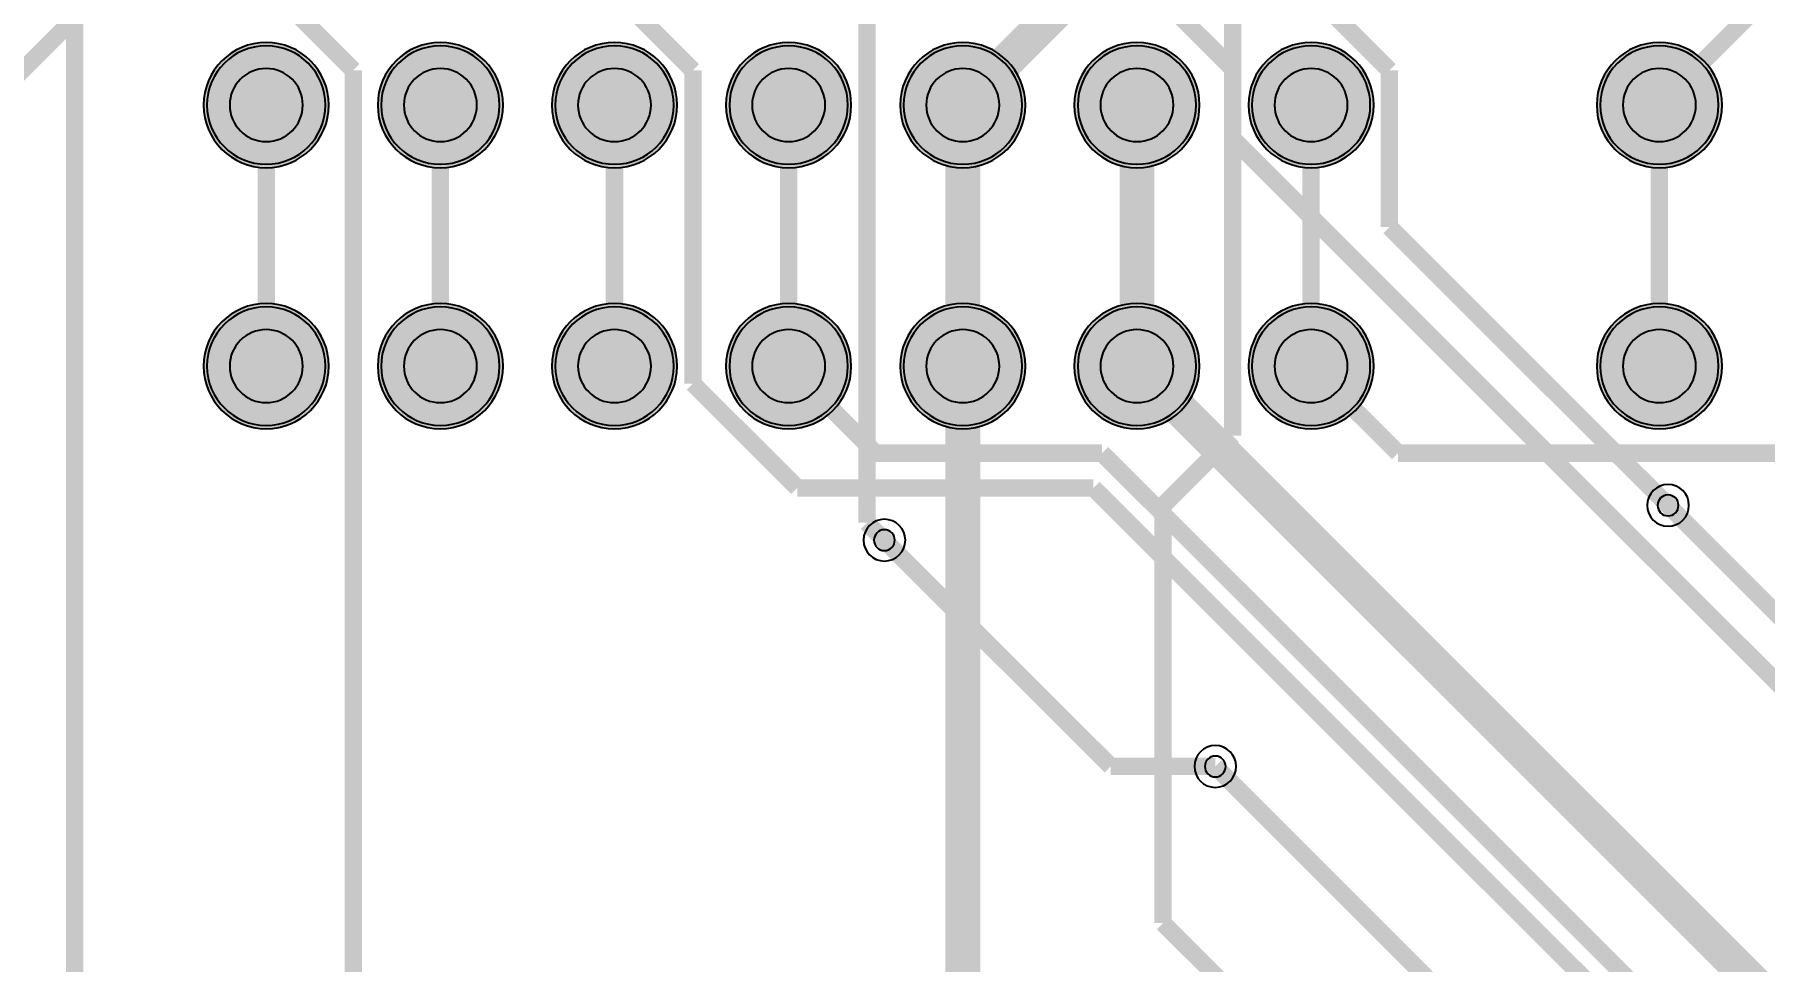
# Model space of a CAD drawing. Header units: millimetres. Extents: x -59 to 46, y -149 to -20.
# Drawn here: x -43.26 to -18.03, y -92.51 to -78.98 of the extents above; entities that cross this region are included whole.
import ezdxf

# ---------------------------------------------------------------- set-up
doc = ezdxf.new("R2010")
doc.units = ezdxf.units.MM
doc.header["$MEASUREMENT"] = 0
for name, color, linetype, true_color in [('Bottom-Layer', 7, 'Continuous', 0x0000ff), ('Bottom-Paste-Mask-Layer', 7, 'Continuous', 0x800000), ('Bottom-Solder-Mask-Layer', 7, 'Continuous', 0xaa00ff), ('Hole-Layer', 7, 'Continuous', 0x222222), ('Multi-Layer', 7, 'Continuous', 0xc0c0c0), ('Top-Layer', 7, 'Continuous', 0xff0000), ('Top-Paste-Mask-Layer', 7, 'Continuous', 0x808080), ('Top-Solder-Mask-Layer', 7, 'Continuous', 0x800080)]:
    doc.layers.add(name, color=color, linetype=linetype, true_color=true_color)

msp = doc.modelspace()

# ---------------------------------------------------------------- hatches: boundary and pattern name
at = {"layer": 'Bottom-Layer'}
for points in [[(-40.742, -80.01, 1), (-39.014, -80.01, 1)], [(-38.202, -80.01, 1), (-36.474, -80.01, 1)], [(-35.662, -80.01, 1), (-33.934, -80.01, 1)], [(-33.122, -80.01, 1), (-31.394, -80.01, 1)], [(-30.582, -80.01, 1), (-28.854, -80.01, 1)], [(-28.042, -80.01, 1), (-26.314, -80.01, 1)], [(-25.502, -80.01, 1), (-23.774, -80.01, 1)], [(-20.422, -80.01, 1), (-18.694, -80.01, 1)], [(-40.742, -83.82, 1), (-39.014, -83.82, 1)], [(-38.202, -83.82, 1), (-36.474, -83.82, 1)], [(-35.662, -83.82, 1), (-33.934, -83.82, 1)], [(-33.122, -83.82, 1), (-31.394, -83.82, 1)], [(-30.582, -83.82, 1), (-28.854, -83.82, 1)], [(-28.042, -83.82, 1), (-26.314, -83.82, 1)], [(-25.502, -83.82, 1), (-23.774, -83.82, 1)], [(-20.422, -83.82, 1), (-18.694, -83.82, 1)]]:
    msp.add_hatch(color=256, dxfattribs=at).paths.add_polyline_path(points)
at = {"layer": 'Bottom-Paste-Mask-Layer'}
for points in [[(-40.742, -80.01, 1), (-39.014, -80.01, 1)], [(-38.202, -80.01, 1), (-36.474, -80.01, 1)], [(-35.662, -80.01, 1), (-33.934, -80.01, 1)], [(-33.122, -80.01, 1), (-31.394, -80.01, 1)], [(-30.582, -80.01, 1), (-28.854, -80.01, 1)], [(-28.042, -80.01, 1), (-26.314, -80.01, 1)], [(-25.502, -80.01, 1), (-23.774, -80.01, 1)], [(-20.422, -80.01, 1), (-18.694, -80.01, 1)], [(-40.742, -83.82, 1), (-39.014, -83.82, 1)], [(-38.202, -83.82, 1), (-36.474, -83.82, 1)], [(-35.662, -83.82, 1), (-33.934, -83.82, 1)], [(-33.122, -83.82, 1), (-31.394, -83.82, 1)], [(-30.582, -83.82, 1), (-28.854, -83.82, 1)], [(-28.042, -83.82, 1), (-26.314, -83.82, 1)], [(-25.502, -83.82, 1), (-23.774, -83.82, 1)], [(-20.422, -83.82, 1), (-18.694, -83.82, 1)]]:
    msp.add_hatch(color=256, dxfattribs=at).paths.add_polyline_path(points)
at = {"layer": 'Bottom-Solder-Mask-Layer'}
for points in [[(-40.792, -80.01, 1), (-38.964, -80.01, 1)], [(-38.252, -80.01, 1), (-36.424, -80.01, 1)], [(-35.712, -80.01, 1), (-33.884, -80.01, 1)], [(-33.172, -80.01, 1), (-31.344, -80.01, 1)], [(-30.632, -80.01, 1), (-28.804, -80.01, 1)], [(-28.092, -80.01, 1), (-26.264, -80.01, 1)], [(-25.552, -80.01, 1), (-23.724, -80.01, 1)], [(-20.472, -80.01, 1), (-18.644, -80.01, 1)], [(-40.792, -83.82, 1), (-38.964, -83.82, 1)], [(-38.252, -83.82, 1), (-36.424, -83.82, 1)], [(-35.712, -83.82, 1), (-33.884, -83.82, 1)], [(-33.172, -83.82, 1), (-31.344, -83.82, 1)], [(-30.632, -83.82, 1), (-28.804, -83.82, 1)], [(-28.092, -83.82, 1), (-26.264, -83.82, 1)], [(-25.552, -83.82, 1), (-23.724, -83.82, 1)], [(-20.472, -83.82, 1), (-18.644, -83.82, 1)]]:
    msp.add_hatch(color=256, dxfattribs=at).paths.add_polyline_path(points)
at = {"layer": 'Hole-Layer'}
for points in [[(-40.411, -80.01, 1), (-39.345, -80.01, 1)], [(-37.871, -80.01, 1), (-36.805, -80.01, 1)], [(-35.331, -80.01, 1), (-34.265, -80.01, 1)], [(-32.791, -80.01, 1), (-31.725, -80.01, 1)], [(-30.251, -80.01, 1), (-29.185, -80.01, 1)], [(-27.711, -80.01, 1), (-26.645, -80.01, 1)], [(-25.171, -80.01, 1), (-24.105, -80.01, 1)], [(-20.091, -80.01, 1), (-19.025, -80.01, 1)], [(-40.411, -83.82, 1), (-39.345, -83.82, 1)], [(-37.871, -83.82, 1), (-36.805, -83.82, 1)], [(-35.331, -83.82, 1), (-34.265, -83.82, 1)], [(-32.791, -83.82, 1), (-31.725, -83.82, 1)], [(-30.251, -83.82, 1), (-29.185, -83.82, 1)], [(-27.711, -83.82, 1), (-26.645, -83.82, 1)], [(-25.171, -83.82, 1), (-24.105, -83.82, 1)], [(-20.091, -83.82, 1), (-19.025, -83.82, 1)]]:
    msp.add_hatch(color=256, dxfattribs=at).paths.add_polyline_path(points)
at = {"layer": 'Multi-Layer'}
for points in [[(-40.742, -80.01, 1), (-39.014, -80.01, 1)], [(-40.742, -80.01, 1), (-39.014, -80.01, 1)], [(-40.742, -80.01, 1), (-39.014, -80.01, 1)], [(-38.202, -80.01, 1), (-36.474, -80.01, 1)], [(-38.202, -80.01, 1), (-36.474, -80.01, 1)], [(-38.202, -80.01, 1), (-36.474, -80.01, 1)], [(-35.662, -80.01, 1), (-33.934, -80.01, 1)], [(-35.662, -80.01, 1), (-33.934, -80.01, 1)], [(-35.662, -80.01, 1), (-33.934, -80.01, 1)], [(-33.122, -80.01, 1), (-31.394, -80.01, 1)], [(-33.122, -80.01, 1), (-31.394, -80.01, 1)], [(-33.122, -80.01, 1), (-31.394, -80.01, 1)], [(-30.582, -80.01, 1), (-28.854, -80.01, 1)], [(-30.582, -80.01, 1), (-28.854, -80.01, 1)], [(-30.582, -80.01, 1), (-28.854, -80.01, 1)], [(-28.042, -80.01, 1), (-26.314, -80.01, 1)], [(-28.042, -80.01, 1), (-26.314, -80.01, 1)], [(-28.042, -80.01, 1), (-26.314, -80.01, 1)], [(-25.502, -80.01, 1), (-23.774, -80.01, 1)], [(-25.502, -80.01, 1), (-23.774, -80.01, 1)], [(-25.502, -80.01, 1), (-23.774, -80.01, 1)], [(-20.422, -80.01, 1), (-18.694, -80.01, 1)], [(-20.422, -80.01, 1), (-18.694, -80.01, 1)], [(-20.422, -80.01, 1), (-18.694, -80.01, 1)], [(-40.742, -83.82, 1), (-39.014, -83.82, 1)], [(-40.742, -83.82, 1), (-39.014, -83.82, 1)], [(-40.742, -83.82, 1), (-39.014, -83.82, 1)], [(-38.202, -83.82, 1), (-36.474, -83.82, 1)], [(-38.202, -83.82, 1), (-36.474, -83.82, 1)], [(-38.202, -83.82, 1), (-36.474, -83.82, 1)], [(-35.662, -83.82, 1), (-33.934, -83.82, 1)], [(-35.662, -83.82, 1), (-33.934, -83.82, 1)], [(-35.662, -83.82, 1), (-33.934, -83.82, 1)], [(-33.122, -83.82, 1), (-31.394, -83.82, 1)], [(-33.122, -83.82, 1), (-31.394, -83.82, 1)], [(-33.122, -83.82, 1), (-31.394, -83.82, 1)], [(-30.582, -83.82, 1), (-28.854, -83.82, 1)], [(-30.582, -83.82, 1), (-28.854, -83.82, 1)], [(-30.582, -83.82, 1), (-28.854, -83.82, 1)], [(-28.042, -83.82, 1), (-26.314, -83.82, 1)], [(-28.042, -83.82, 1), (-26.314, -83.82, 1)], [(-28.042, -83.82, 1), (-26.314, -83.82, 1)], [(-25.502, -83.82, 1), (-23.774, -83.82, 1)], [(-25.502, -83.82, 1), (-23.774, -83.82, 1)], [(-25.502, -83.82, 1), (-23.774, -83.82, 1)], [(-20.422, -83.82, 1), (-18.694, -83.82, 1)], [(-20.422, -83.82, 1), (-18.694, -83.82, 1)], [(-20.422, -83.82, 1), (-18.694, -83.82, 1)]]:
    msp.add_hatch(color=256, dxfattribs=at).paths.add_polyline_path(points)
at = {"layer": 'Top-Layer'}
for points in [[(-40.742, -80.01, 1), (-39.014, -80.01, 1)], [(-38.202, -80.01, 1), (-36.474, -80.01, 1)], [(-35.662, -80.01, 1), (-33.934, -80.01, 1)], [(-33.122, -80.01, 1), (-31.394, -80.01, 1)], [(-30.582, -80.01, 1), (-28.854, -80.01, 1)], [(-28.042, -80.01, 1), (-26.314, -80.01, 1)], [(-25.502, -80.01, 1), (-23.774, -80.01, 1)], [(-20.422, -80.01, 1), (-18.694, -80.01, 1)], [(-40.742, -83.82, 1), (-39.014, -83.82, 1)], [(-38.202, -83.82, 1), (-36.474, -83.82, 1)], [(-35.662, -83.82, 1), (-33.934, -83.82, 1)], [(-33.122, -83.82, 1), (-31.394, -83.82, 1)], [(-30.582, -83.82, 1), (-28.854, -83.82, 1)], [(-28.042, -83.82, 1), (-26.314, -83.82, 1)], [(-25.502, -83.82, 1), (-23.774, -83.82, 1)], [(-20.422, -83.82, 1), (-18.694, -83.82, 1)]]:
    msp.add_hatch(color=256, dxfattribs=at).paths.add_polyline_path(points)
at = {"layer": 'Top-Paste-Mask-Layer'}
for points in [[(-40.742, -80.01, 1), (-39.014, -80.01, 1)], [(-38.202, -80.01, 1), (-36.474, -80.01, 1)], [(-35.662, -80.01, 1), (-33.934, -80.01, 1)], [(-33.122, -80.01, 1), (-31.394, -80.01, 1)], [(-30.582, -80.01, 1), (-28.854, -80.01, 1)], [(-28.042, -80.01, 1), (-26.314, -80.01, 1)], [(-25.502, -80.01, 1), (-23.774, -80.01, 1)], [(-20.422, -80.01, 1), (-18.694, -80.01, 1)], [(-40.742, -83.82, 1), (-39.014, -83.82, 1)], [(-38.202, -83.82, 1), (-36.474, -83.82, 1)], [(-35.662, -83.82, 1), (-33.934, -83.82, 1)], [(-33.122, -83.82, 1), (-31.394, -83.82, 1)], [(-30.582, -83.82, 1), (-28.854, -83.82, 1)], [(-28.042, -83.82, 1), (-26.314, -83.82, 1)], [(-25.502, -83.82, 1), (-23.774, -83.82, 1)], [(-20.422, -83.82, 1), (-18.694, -83.82, 1)]]:
    msp.add_hatch(color=256, dxfattribs=at).paths.add_polyline_path(points)
at = {"layer": 'Top-Solder-Mask-Layer'}
for points in [[(-40.792, -80.01, 1), (-38.964, -80.01, 1)], [(-38.252, -80.01, 1), (-36.424, -80.01, 1)], [(-35.712, -80.01, 1), (-33.884, -80.01, 1)], [(-33.172, -80.01, 1), (-31.344, -80.01, 1)], [(-30.632, -80.01, 1), (-28.804, -80.01, 1)], [(-28.092, -80.01, 1), (-26.264, -80.01, 1)], [(-25.552, -80.01, 1), (-23.724, -80.01, 1)], [(-20.472, -80.01, 1), (-18.644, -80.01, 1)], [(-40.792, -83.82, 1), (-38.964, -83.82, 1)], [(-38.252, -83.82, 1), (-36.424, -83.82, 1)], [(-35.712, -83.82, 1), (-33.884, -83.82, 1)], [(-33.172, -83.82, 1), (-31.344, -83.82, 1)], [(-30.632, -83.82, 1), (-28.804, -83.82, 1)], [(-28.092, -83.82, 1), (-26.264, -83.82, 1)], [(-25.552, -83.82, 1), (-23.724, -83.82, 1)], [(-20.472, -83.82, 1), (-18.644, -83.82, 1)]]:
    msp.add_hatch(color=256, dxfattribs=at).paths.add_polyline_path(points)

# ---------------------------------------------------------------- linework, layer by layer
at = {"layer": 'Bottom-Layer'}
for points, const_width in [([(-42.672, -102.362), (-42.672, -74.592)], 0.254), ([(-29.718, -80.01), (-25.654, -75.946)], 0.508), ([(-31.115, -86.106), (-31.115, -76.2)], 0.254), ([(-25.781, -84.836), (-25.781, -77.216)], 0.254), ([(-39.878, -80.01), (-39.878, -83.82)], 0.254), ([(-37.338, -80.01), (-37.338, -83.82)], 0.254), ([(-34.798, -80.01), (-34.798, -83.82)], 0.254), ([(-29.718, -83.82), (-29.718, -80.01)], 0.508), ([(-24.638, -83.82), (-24.638, -80.01)], 0.254), ([(-29.718, -93.218), (-29.718, -83.82)], 0.508), ([(-23.368, -85.09), (-24.638, -83.82)], 0.254), ([(-26.797, -85.852), (-25.781, -84.836)], 0.254), ([(6.35, -85.09), (-23.368, -85.09)], 0.254), ([(-26.797, -91.948), (-26.797, -85.852)], 0.254), ([(-1.905, -103.378), (-19.431, -85.852)], 0.254), ([(-30.861, -86.36), (-31.115, -86.106)], 0.254), ([(-6.985, -108.712), (-26.035, -89.662)], 0.254), ([(-9.525, -109.22), (-26.797, -91.948)], 0.254)]:
    msp.add_lwpolyline(points, dxfattribs=dict(at, const_width=const_width))
for points in [[(-40.742, -80.01, 1), (-39.014, -80.01, 1)], [(-38.202, -80.01, 1), (-36.474, -80.01, 1)], [(-35.662, -80.01, 1), (-33.934, -80.01, 1)], [(-33.122, -80.01, 1), (-31.394, -80.01, 1)], [(-30.582, -80.01, 1), (-28.854, -80.01, 1)], [(-28.042, -80.01, 1), (-26.314, -80.01, 1)], [(-25.502, -80.01, 1), (-23.774, -80.01, 1)], [(-20.422, -80.01, 1), (-18.694, -80.01, 1)], [(-40.742, -83.82, 1), (-39.014, -83.82, 1)], [(-38.202, -83.82, 1), (-36.474, -83.82, 1)], [(-35.662, -83.82, 1), (-33.934, -83.82, 1)], [(-33.122, -83.82, 1), (-31.394, -83.82, 1)], [(-30.582, -83.82, 1), (-28.854, -83.82, 1)], [(-28.042, -83.82, 1), (-26.314, -83.82, 1)], [(-25.502, -83.82, 1), (-23.774, -83.82, 1)], [(-20.422, -83.82, 1), (-18.694, -83.82, 1)]]:
    msp.add_lwpolyline(points, format="xyb", close=True, dxfattribs=at)
at = {"layer": 'Bottom-Paste-Mask-Layer'}
for points in [[(-40.742, -80.01, 1), (-39.014, -80.01, 1)], [(-38.202, -80.01, 1), (-36.474, -80.01, 1)], [(-35.662, -80.01, 1), (-33.934, -80.01, 1)], [(-33.122, -80.01, 1), (-31.394, -80.01, 1)], [(-30.582, -80.01, 1), (-28.854, -80.01, 1)], [(-28.042, -80.01, 1), (-26.314, -80.01, 1)], [(-25.502, -80.01, 1), (-23.774, -80.01, 1)], [(-20.422, -80.01, 1), (-18.694, -80.01, 1)], [(-40.742, -83.82, 1), (-39.014, -83.82, 1)], [(-38.202, -83.82, 1), (-36.474, -83.82, 1)], [(-35.662, -83.82, 1), (-33.934, -83.82, 1)], [(-33.122, -83.82, 1), (-31.394, -83.82, 1)], [(-30.582, -83.82, 1), (-28.854, -83.82, 1)], [(-28.042, -83.82, 1), (-26.314, -83.82, 1)], [(-25.502, -83.82, 1), (-23.774, -83.82, 1)], [(-20.422, -83.82, 1), (-18.694, -83.82, 1)]]:
    msp.add_lwpolyline(points, format="xyb", close=True, dxfattribs=at)
at = {"layer": 'Bottom-Solder-Mask-Layer'}
for points in [[(-40.792, -80.01, 1), (-38.964, -80.01), (-38.964, -80.01, 1), (-40.792, -80.01)], [(-38.252, -80.01, 1), (-36.424, -80.01), (-36.424, -80.01, 1), (-38.252, -80.01)], [(-35.712, -80.01, 1), (-33.884, -80.01), (-33.884, -80.01, 1), (-35.712, -80.01)], [(-33.172, -80.01, 1), (-31.344, -80.01), (-31.344, -80.01, 1), (-33.172, -80.01)], [(-30.632, -80.01, 1), (-28.804, -80.01), (-28.804, -80.01, 1), (-30.632, -80.01)], [(-28.092, -80.01, 1), (-26.264, -80.01), (-26.264, -80.01, 1), (-28.092, -80.01)], [(-25.552, -80.01, 1), (-23.724, -80.01), (-23.724, -80.01, 1), (-25.552, -80.01)], [(-20.472, -80.01, 1), (-18.644, -80.01), (-18.644, -80.01, 1), (-20.472, -80.01)], [(-40.792, -83.82, 1), (-38.964, -83.82), (-38.964, -83.82, 1), (-40.792, -83.82)], [(-38.252, -83.82, 1), (-36.424, -83.82), (-36.424, -83.82, 1), (-38.252, -83.82)], [(-35.712, -83.82, 1), (-33.884, -83.82), (-33.884, -83.82, 1), (-35.712, -83.82)], [(-33.172, -83.82, 1), (-31.344, -83.82), (-31.344, -83.82, 1), (-33.172, -83.82)], [(-30.632, -83.82, 1), (-28.804, -83.82), (-28.804, -83.82, 1), (-30.632, -83.82)], [(-28.092, -83.82, 1), (-26.264, -83.82), (-26.264, -83.82, 1), (-28.092, -83.82)], [(-25.552, -83.82, 1), (-23.724, -83.82), (-23.724, -83.82, 1), (-25.552, -83.82)], [(-20.472, -83.82, 1), (-18.644, -83.82), (-18.644, -83.82, 1), (-20.472, -83.82)]]:
    msp.add_lwpolyline(points, format="xyb", dxfattribs=at)
at = {"layer": 'Hole-Layer'}
for points in [[(-40.411, -80.01, 1), (-39.345, -80.01), (-39.345, -80.01, 1), (-40.411, -80.01)], [(-37.871, -80.01, 1), (-36.805, -80.01), (-36.805, -80.01, 1), (-37.871, -80.01)], [(-35.331, -80.01, 1), (-34.265, -80.01), (-34.265, -80.01, 1), (-35.331, -80.01)], [(-32.791, -80.01, 1), (-31.725, -80.01), (-31.725, -80.01, 1), (-32.791, -80.01)], [(-30.251, -80.01, 1), (-29.185, -80.01), (-29.185, -80.01, 1), (-30.251, -80.01)], [(-27.711, -80.01, 1), (-26.645, -80.01), (-26.645, -80.01, 1), (-27.711, -80.01)], [(-25.171, -80.01, 1), (-24.105, -80.01), (-24.105, -80.01, 1), (-25.171, -80.01)], [(-20.091, -80.01, 1), (-19.025, -80.01), (-19.025, -80.01, 1), (-20.091, -80.01)], [(-40.411, -83.82, 1), (-39.345, -83.82), (-39.345, -83.82, 1), (-40.411, -83.82)], [(-37.871, -83.82, 1), (-36.805, -83.82), (-36.805, -83.82, 1), (-37.871, -83.82)], [(-35.331, -83.82, 1), (-34.265, -83.82), (-34.265, -83.82, 1), (-35.331, -83.82)], [(-32.791, -83.82, 1), (-31.725, -83.82), (-31.725, -83.82, 1), (-32.791, -83.82)], [(-30.251, -83.82, 1), (-29.185, -83.82), (-29.185, -83.82, 1), (-30.251, -83.82)], [(-27.711, -83.82, 1), (-26.645, -83.82), (-26.645, -83.82, 1), (-27.711, -83.82)], [(-25.171, -83.82, 1), (-24.105, -83.82), (-24.105, -83.82, 1), (-25.171, -83.82)], [(-20.091, -83.82, 1), (-19.025, -83.82), (-19.025, -83.82, 1), (-20.091, -83.82)]]:
    msp.add_lwpolyline(points, format="xyb", dxfattribs=at)
for points in [[(-19.584, -85.852, 1), (-19.279, -85.852, 1)], [(-31.014, -86.36, 1), (-30.709, -86.36, 1)], [(-26.188, -89.662, 1), (-25.883, -89.662, 1)]]:
    msp.add_lwpolyline(points, format="xyb", close=True, dxfattribs=at)
at = {"layer": 'Multi-Layer'}
for points in [[(-40.742, -80.01, 1), (-39.014, -80.01, 1)], [(-40.742, -80.01, 1), (-39.014, -80.01, 1)], [(-40.742, -80.01, 1), (-39.014, -80.01, 1)], [(-38.202, -80.01, 1), (-36.474, -80.01, 1)], [(-38.202, -80.01, 1), (-36.474, -80.01, 1)], [(-38.202, -80.01, 1), (-36.474, -80.01, 1)], [(-35.662, -80.01, 1), (-33.934, -80.01, 1)], [(-35.662, -80.01, 1), (-33.934, -80.01, 1)], [(-35.662, -80.01, 1), (-33.934, -80.01, 1)], [(-33.122, -80.01, 1), (-31.394, -80.01, 1)], [(-33.122, -80.01, 1), (-31.394, -80.01, 1)], [(-33.122, -80.01, 1), (-31.394, -80.01, 1)], [(-30.582, -80.01, 1), (-28.854, -80.01, 1)], [(-30.582, -80.01, 1), (-28.854, -80.01, 1)], [(-30.582, -80.01, 1), (-28.854, -80.01, 1)], [(-28.042, -80.01, 1), (-26.314, -80.01, 1)], [(-28.042, -80.01, 1), (-26.314, -80.01, 1)], [(-28.042, -80.01, 1), (-26.314, -80.01, 1)], [(-25.502, -80.01, 1), (-23.774, -80.01, 1)], [(-25.502, -80.01, 1), (-23.774, -80.01, 1)], [(-25.502, -80.01, 1), (-23.774, -80.01, 1)], [(-20.422, -80.01, 1), (-18.694, -80.01, 1)], [(-20.422, -80.01, 1), (-18.694, -80.01, 1)], [(-20.422, -80.01, 1), (-18.694, -80.01, 1)], [(-40.742, -83.82, 1), (-39.014, -83.82, 1)], [(-40.742, -83.82, 1), (-39.014, -83.82, 1)], [(-40.742, -83.82, 1), (-39.014, -83.82, 1)], [(-38.202, -83.82, 1), (-36.474, -83.82, 1)], [(-38.202, -83.82, 1), (-36.474, -83.82, 1)], [(-38.202, -83.82, 1), (-36.474, -83.82, 1)], [(-35.662, -83.82, 1), (-33.934, -83.82, 1)], [(-35.662, -83.82, 1), (-33.934, -83.82, 1)], [(-35.662, -83.82, 1), (-33.934, -83.82, 1)], [(-33.122, -83.82, 1), (-31.394, -83.82, 1)], [(-33.122, -83.82, 1), (-31.394, -83.82, 1)], [(-33.122, -83.82, 1), (-31.394, -83.82, 1)], [(-30.582, -83.82, 1), (-28.854, -83.82, 1)], [(-30.582, -83.82, 1), (-28.854, -83.82, 1)], [(-30.582, -83.82, 1), (-28.854, -83.82, 1)], [(-28.042, -83.82, 1), (-26.314, -83.82, 1)], [(-28.042, -83.82, 1), (-26.314, -83.82, 1)], [(-28.042, -83.82, 1), (-26.314, -83.82, 1)], [(-25.502, -83.82, 1), (-23.774, -83.82, 1)], [(-25.502, -83.82, 1), (-23.774, -83.82, 1)], [(-25.502, -83.82, 1), (-23.774, -83.82, 1)], [(-20.422, -83.82, 1), (-18.694, -83.82, 1)], [(-20.422, -83.82, 1), (-18.694, -83.82, 1)], [(-20.422, -83.82, 1), (-18.694, -83.82, 1)]]:
    msp.add_lwpolyline(points, format="xyb", close=True, dxfattribs=at)
for points in [[(-19.736, -85.852, 1), (-19.126, -85.852), (-19.126, -85.852, 1), (-19.736, -85.852)], [(-31.166, -86.36, 1), (-30.556, -86.36), (-30.556, -86.36, 1), (-31.166, -86.36)], [(-26.34, -89.662, 1), (-25.73, -89.662), (-25.73, -89.662, 1), (-26.34, -89.662)]]:
    msp.add_lwpolyline(points, format="xyb", dxfattribs=at)
at = {"layer": 'Top-Layer'}
for points, const_width in [([(-9.915, -70.367), (-19.558, -80.01)], 0.254), ([(-33.655, -79.502), (-38.227, -74.93)], 0.254), ([(-23.495, -79.502), (-28.067, -74.93)], 0.254), ([(-53.912, -89.98), (-40.196, -76.264)], 0.254), ([(-25.781, -79.484), (-28.829, -76.436)], 0.254), ([(-38.608, -79.502), (-39.37, -78.74)], 0.254), ([(-38.608, -100.838), (-38.608, -79.502)], 0.254), ([(-33.655, -84.074), (-33.655, -79.502)], 0.254), ([(-25.781, -80.5), (-25.781, -79.484)], 0.254), ([(-23.495, -81.788), (-23.495, -79.502)], 0.254), ([(-32.258, -83.82), (-32.258, -80.01)], 0.254), ([(-27.178, -83.82), (-27.178, -80.01)], 0.508), ([(-19.558, -80.01), (-19.558, -83.82)], 0.254), ([(-14.605, -91.676), (-25.781, -80.5)], 0.254), ([(-19.431, -85.852), (-23.495, -81.788)], 0.254), ([(-30.988, -85.09), (-32.258, -83.82)], 0.254), ([(-17.254, -93.744), (-27.178, -83.82)], 0.508), ([(-32.131, -85.598), (-33.655, -84.074)], 0.254), ([(-27.686, -85.09), (-30.988, -85.09)], 0.254), ([(-18.288, -94.488), (-27.686, -85.09)], 0.254), ([(-27.813, -85.598), (-32.131, -85.598)], 0.254), ([(-18.415, -94.996), (-27.813, -85.598)], 0.254), ([(-27.559, -89.662), (-30.861, -86.36)], 0.254), ([(-26.035, -89.662), (-27.559, -89.662)], 0.254)]:
    msp.add_lwpolyline(points, dxfattribs=dict(at, const_width=const_width))
for points in [[(-40.742, -80.01, 1), (-39.014, -80.01, 1)], [(-38.202, -80.01, 1), (-36.474, -80.01, 1)], [(-35.662, -80.01, 1), (-33.934, -80.01, 1)], [(-33.122, -80.01, 1), (-31.394, -80.01, 1)], [(-30.582, -80.01, 1), (-28.854, -80.01, 1)], [(-28.042, -80.01, 1), (-26.314, -80.01, 1)], [(-25.502, -80.01, 1), (-23.774, -80.01, 1)], [(-20.422, -80.01, 1), (-18.694, -80.01, 1)], [(-40.742, -83.82, 1), (-39.014, -83.82, 1)], [(-38.202, -83.82, 1), (-36.474, -83.82, 1)], [(-35.662, -83.82, 1), (-33.934, -83.82, 1)], [(-33.122, -83.82, 1), (-31.394, -83.82, 1)], [(-30.582, -83.82, 1), (-28.854, -83.82, 1)], [(-28.042, -83.82, 1), (-26.314, -83.82, 1)], [(-25.502, -83.82, 1), (-23.774, -83.82, 1)], [(-20.422, -83.82, 1), (-18.694, -83.82, 1)]]:
    msp.add_lwpolyline(points, format="xyb", close=True, dxfattribs=at)
at = {"layer": 'Top-Paste-Mask-Layer'}
for points in [[(-40.742, -80.01, 1), (-39.014, -80.01, 1)], [(-38.202, -80.01, 1), (-36.474, -80.01, 1)], [(-35.662, -80.01, 1), (-33.934, -80.01, 1)], [(-33.122, -80.01, 1), (-31.394, -80.01, 1)], [(-30.582, -80.01, 1), (-28.854, -80.01, 1)], [(-28.042, -80.01, 1), (-26.314, -80.01, 1)], [(-25.502, -80.01, 1), (-23.774, -80.01, 1)], [(-20.422, -80.01, 1), (-18.694, -80.01, 1)], [(-40.742, -83.82, 1), (-39.014, -83.82, 1)], [(-38.202, -83.82, 1), (-36.474, -83.82, 1)], [(-35.662, -83.82, 1), (-33.934, -83.82, 1)], [(-33.122, -83.82, 1), (-31.394, -83.82, 1)], [(-30.582, -83.82, 1), (-28.854, -83.82, 1)], [(-28.042, -83.82, 1), (-26.314, -83.82, 1)], [(-25.502, -83.82, 1), (-23.774, -83.82, 1)], [(-20.422, -83.82, 1), (-18.694, -83.82, 1)]]:
    msp.add_lwpolyline(points, format="xyb", close=True, dxfattribs=at)
at = {"layer": 'Top-Solder-Mask-Layer'}
for points in [[(-40.792, -80.01, 1), (-38.964, -80.01), (-38.964, -80.01, 1), (-40.792, -80.01)], [(-38.252, -80.01, 1), (-36.424, -80.01), (-36.424, -80.01, 1), (-38.252, -80.01)], [(-35.712, -80.01, 1), (-33.884, -80.01), (-33.884, -80.01, 1), (-35.712, -80.01)], [(-33.172, -80.01, 1), (-31.344, -80.01), (-31.344, -80.01, 1), (-33.172, -80.01)], [(-30.632, -80.01, 1), (-28.804, -80.01), (-28.804, -80.01, 1), (-30.632, -80.01)], [(-28.092, -80.01, 1), (-26.264, -80.01), (-26.264, -80.01, 1), (-28.092, -80.01)], [(-25.552, -80.01, 1), (-23.724, -80.01), (-23.724, -80.01, 1), (-25.552, -80.01)], [(-20.472, -80.01, 1), (-18.644, -80.01), (-18.644, -80.01, 1), (-20.472, -80.01)], [(-40.792, -83.82, 1), (-38.964, -83.82), (-38.964, -83.82, 1), (-40.792, -83.82)], [(-38.252, -83.82, 1), (-36.424, -83.82), (-36.424, -83.82, 1), (-38.252, -83.82)], [(-35.712, -83.82, 1), (-33.884, -83.82), (-33.884, -83.82, 1), (-35.712, -83.82)], [(-33.172, -83.82, 1), (-31.344, -83.82), (-31.344, -83.82, 1), (-33.172, -83.82)], [(-30.632, -83.82, 1), (-28.804, -83.82), (-28.804, -83.82, 1), (-30.632, -83.82)], [(-28.092, -83.82, 1), (-26.264, -83.82), (-26.264, -83.82, 1), (-28.092, -83.82)], [(-25.552, -83.82, 1), (-23.724, -83.82), (-23.724, -83.82, 1), (-25.552, -83.82)], [(-20.472, -83.82, 1), (-18.644, -83.82), (-18.644, -83.82, 1), (-20.472, -83.82)]]:
    msp.add_lwpolyline(points, format="xyb", dxfattribs=at)

doc.saveas('drawing.dxf')
